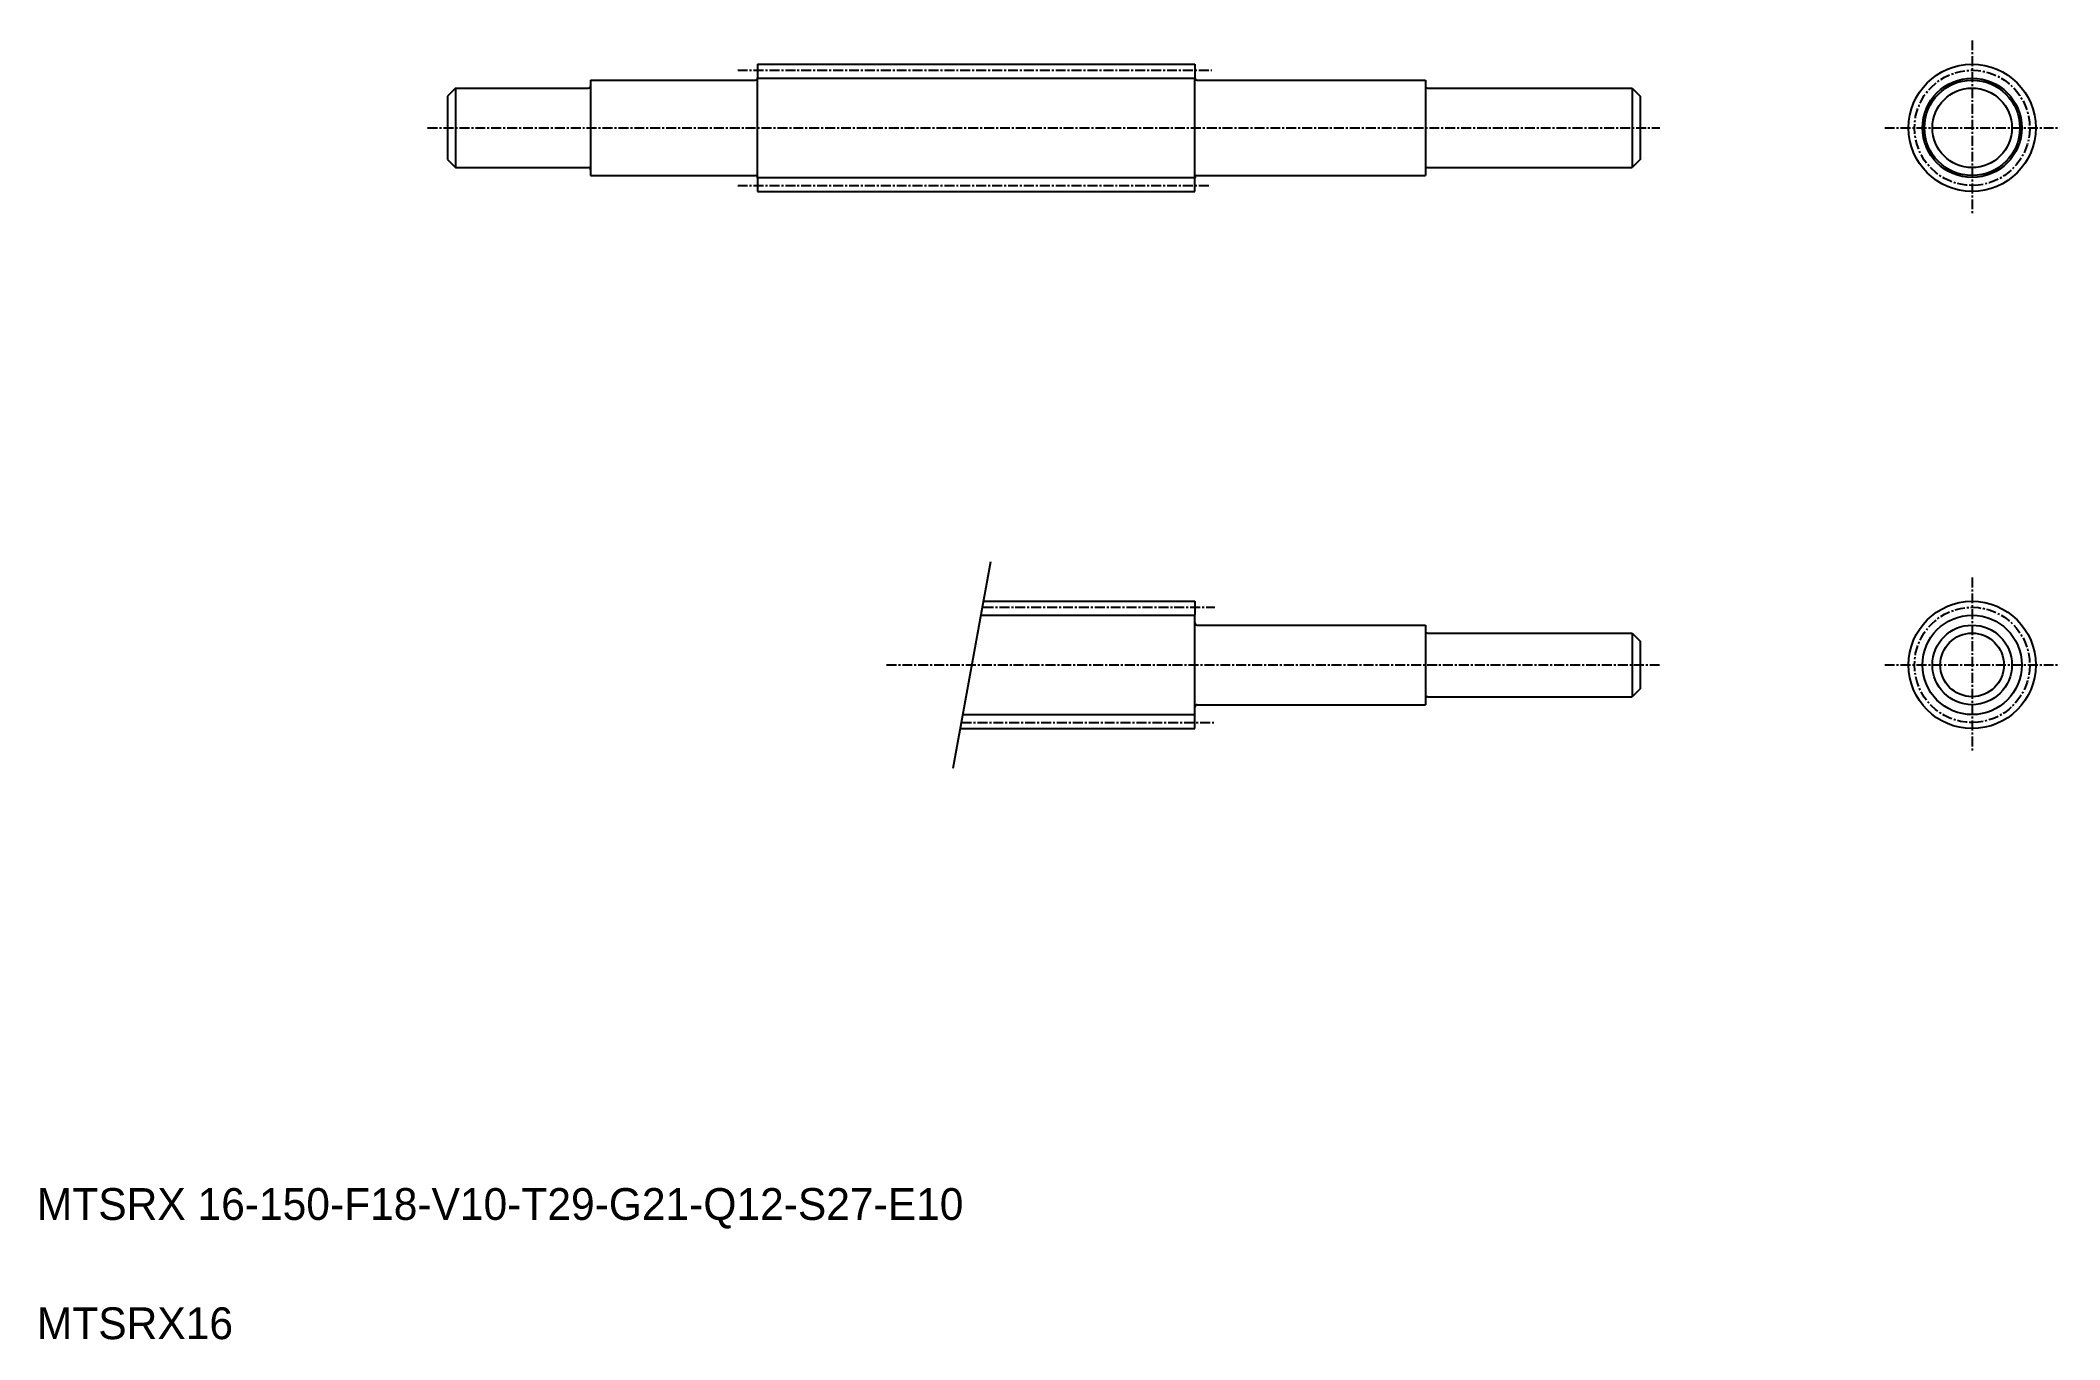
# Model space of a CAD drawing. Extents: x 10 to 264, y 10 to 173.
import ezdxf

# ---------------------------------------------------------------- set-up
doc = ezdxf.new("R2010")
doc.units = 0
doc.linetypes.add('CENTER', pattern=[2, 1.25, -0.25, 0.25, -0.25])
doc.linetypes.add('PHANTOM', pattern=[63.5, 31.75, -6.35, 6.35, -6.35, 6.35, -6.35])
doc.layers.get('0').update_dxf_attribs({"linetype": 'CONTINUOUS'})
doc.layers.add('CENTER', color=1, linetype='CENTER')

msp = doc.modelspace()

# ---------------------------------------------------------------- linework, layer by layer
at = {"color": 7, "linetype": 'CONTINUOUS'}
for p, q in [((100.65, 170.37), (155.65, 170.37)), ((100.65, 170.37), (100.65, 168.67)), ((155.65, 170.37), (155.65, 168.67)), ((79.65, 168.37), (100.35, 168.37)), ((79.65, 168.37), (79.65, 156.37)), ((100.65, 156.07), (100.65, 168.67)), ((155.65, 156.07), (155.65, 168.67)), ((155.95, 168.37), (184.65, 168.37)), ((184.65, 168.37), (184.65, 156.37)), ((62.65, 167.37), (61.65, 166.37)), ((61.65, 166.37), (61.65, 158.37)), ((62.65, 167.37), (79.35, 167.37)), ((62.65, 167.37), (62.65, 157.37)), ((184.95, 167.37), (210.65, 167.37)), ((210.65, 167.37), (210.65, 157.37)), ((210.65, 167.37), (211.65, 166.37)), ((211.65, 166.37), (211.65, 158.37)), ((61.65, 158.37), (62.65, 157.37)), ((211.65, 158.37), (210.65, 157.37)), ((62.65, 157.37), (79.35, 157.37)), ((79.65, 156.37), (100.35, 156.37)), ((100.65, 156.07), (100.65, 154.37)), ((155.65, 154.37), (155.65, 156.07)), ((155.95, 156.37), (184.65, 156.37)), ((184.95, 157.37), (210.65, 157.37)), ((100.65, 154.37), (155.65, 154.37)), ((129.07, 102.81), (155.65, 102.81)), ((155.65, 102.81), (155.65, 101.11)), ((155.65, 88.51), (155.65, 101.11)), ((155.95, 99.81), (184.65, 99.81)), ((184.65, 99.81), (184.65, 89.81)), ((184.95, 98.81), (210.65, 98.81)), ((210.65, 98.81), (210.65, 90.81)), ((210.65, 98.81), (211.65, 97.81)), ((211.65, 97.81), (211.65, 91.81)), ((211.65, 91.81), (210.65, 90.81)), ((155.95, 89.81), (184.65, 89.81)), ((184.95, 90.81), (210.65, 90.81)), ((126.17, 86.81), (155.65, 86.81)), ((155.65, 86.81), (155.65, 88.51))]:
    msp.add_line(p, q, dxfattribs=at)
at = {"color": 3, "linetype": 'CONTINUOUS'}
for p, q in [((100.65, 168.62), (155.65, 168.62)), ((100.65, 156.12), (155.65, 156.12)), ((128.75, 101.06), (155.65, 101.06)), ((126.49, 88.56), (155.65, 88.56))]:
    msp.add_line(p, q, dxfattribs=at)
at = {"color": 3, "linetype": 'PHANTOM'}
msp.add_line((125.26, 81.81), (129.98, 107.81), dxfattribs=at)
at = {"color": 7, "linetype": 'CONTINUOUS'}
for centre, radius in [((253.42, 162.37), 8), ((253.42, 162.37), 6), ((253.42, 162.37), 5), ((253.42, 94.81), 8), ((253.42, 94.81), 5), ((253.42, 94.81), 4)]:
    msp.add_circle(centre, radius, dxfattribs=at)
at = {"color": 3, "linetype": 'CONTINUOUS'}
for centre in [(253.42, 162.37), (253.42, 94.81)]:
    msp.add_circle(centre, 6.25, dxfattribs=at)
at = {"color": 7, "linetype": 'CONTINUOUS'}
for centre, start, end in [((79.35, 167.67), 270, 360), ((100.35, 168.67), 270, 0), ((155.95, 168.67), 180, 270), ((184.95, 167.67), 180, 270), ((79.35, 157.07), 0, 90), ((100.35, 156.07), 0, 90), ((155.95, 156.07), 90, 180), ((184.95, 157.07), 90, 180), ((155.95, 100.11), 180, 270), ((184.95, 99.11), 180, 270), ((155.95, 89.51), 90, 180), ((184.95, 90.51), 90, 180)]:
    msp.add_arc(centre, 0.3, start, end, dxfattribs=at)
at = {"layer": 'CENTER', "color": 1, "linetype": 'CENTER'}
for p, q in [((253.42, 173.37), (253.42, 151.37)), ((98.15, 169.62), (157.78, 169.62)), ((59.15, 162.37), (214.15, 162.37)), ((242.42, 162.37), (264.42, 162.37)), ((98.15, 155.12), (157.68, 155.12)), ((253.42, 105.81), (253.42, 83.81)), ((129.07, 102.06), (158.15, 102.06)), ((116.86, 94.81), (214.15, 94.81)), ((242.42, 94.81), (264.42, 94.81)), ((126.31, 87.56), (158.15, 87.56))]:
    msp.add_line(p, q, dxfattribs=at)
for centre in [(253.42, 162.37), (253.42, 94.81)]:
    msp.add_circle(centre, 7.25, dxfattribs=at)

# ---------------------------------------------------------------- texts
at = {"color": 7, "linetype": 'CONTINUOUS'}
for s, p in [('MTSRX 16-150-F18-V10-T29-G21-Q12-S27-E10', (10, 25)), ('MTSRX16', (10, 10))]:
    msp.add_text(s, height=4, dxfattribs=at).set_placement(p)

doc.saveas('drawing.dxf')
